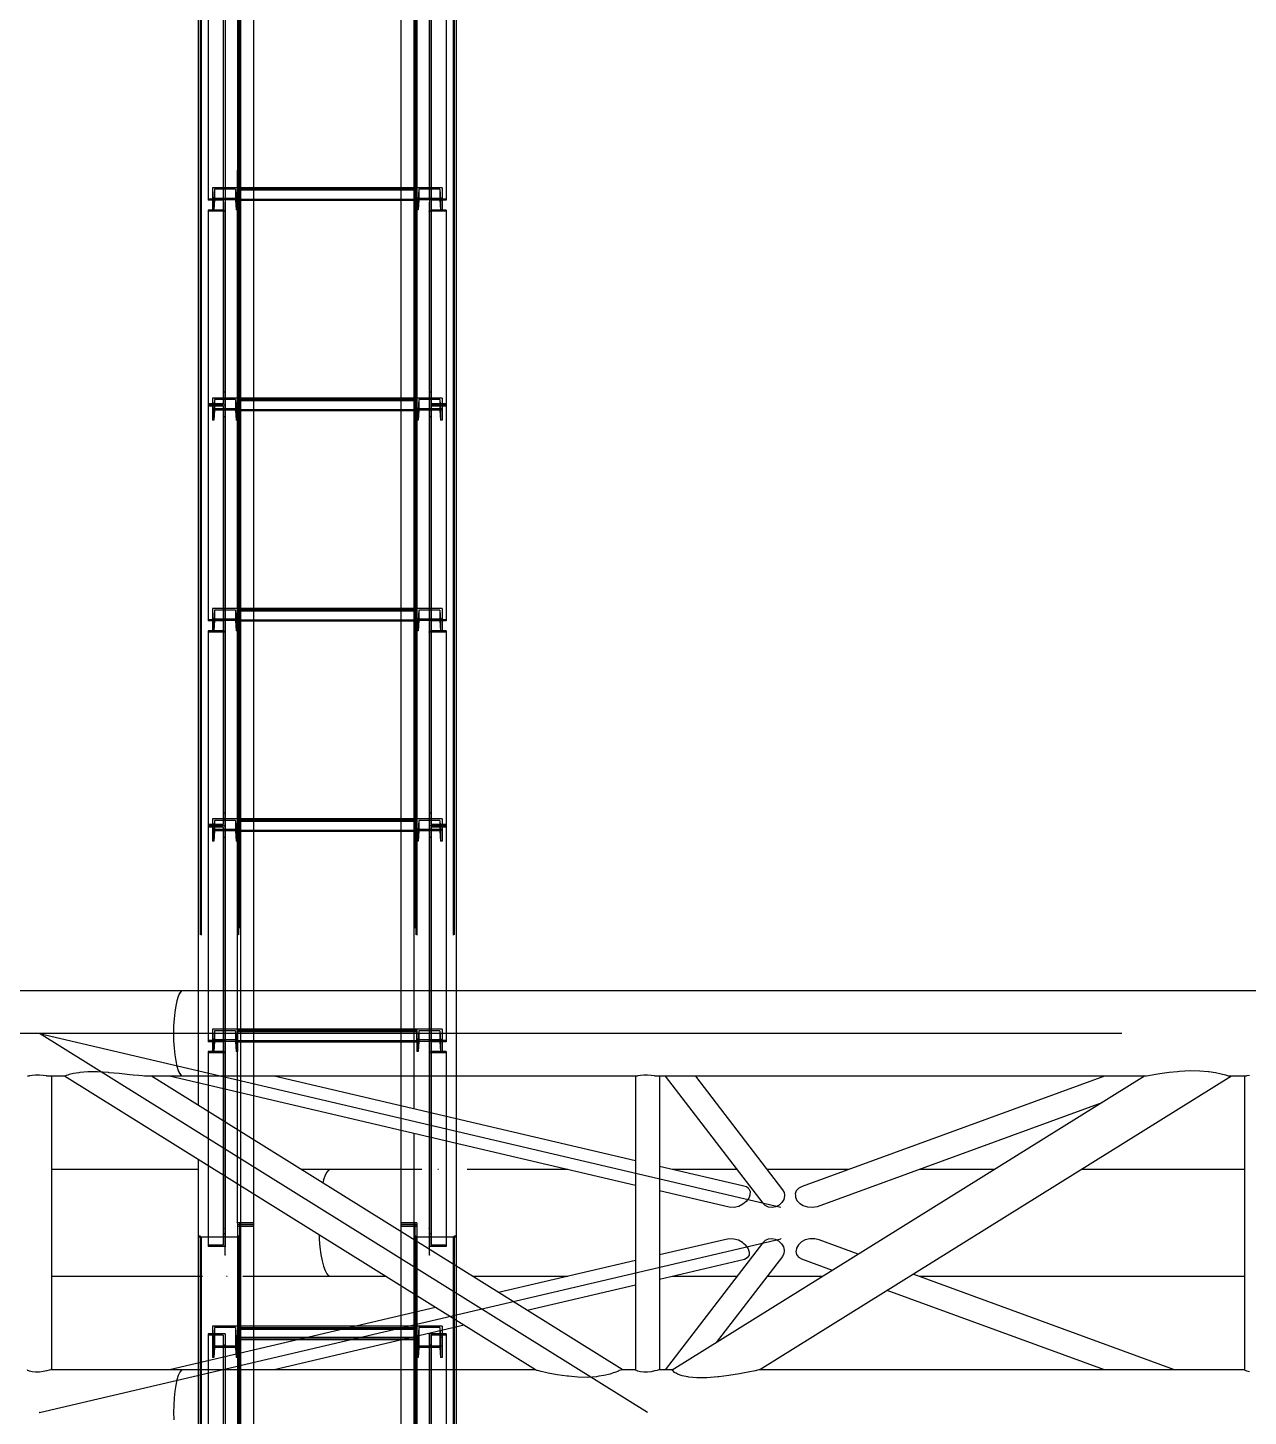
# Model space of a CAD drawing. Header units: millimetres. Extents: x 150209.93 to 150215.05, y 136675.65 to 136679.93.
# Drawn here: x 150210.7152 to 150210.8311, y 136677.1204 to 136677.2523 of the extents above; entities that cross this region are included whole.
import ezdxf

# ---------------------------------------------------------------- set-up
doc = ezdxf.new("R2010")
doc.units = ezdxf.units.MM
doc.header["$LTSCALE"] = 0.25
for name, pattern in [('CENTER', [50.8, 31.75, -6.35, 6.35, -6.35]), ('XKITLINE00', [0]), ('XKITLINE02', [4, 2, -2]), ('XKITLINE03', [6, 3, -1, 1, -1])]:
    doc.linetypes.add(name, pattern=pattern)

# ---------------------------------------------------------------- blocks, each defined once
blk = doc.blocks.new('çatıı')
at = {"color": 1, "linetype": 'XKITLINE03'}
for p, q in [((9028.63, 7525.02), (9028.63, 9181.75)), ((9034.61, 7540.27), (9034.61, 9180.27)), ((9119.61, 9180.27), (9119.61, 7540.28)), ((9125.61, 7525.02), (9125.61, 9181.75)), ((9028.63, 8128.44), (9028.63, 8026.48)), ((9125.61, 8026.48), (9125.61, 8128.44)), ((9034.63, 8031.83), (9034.63, 8026.8)), ((9034.63, 8031.29), (9119.61, 8031.29)), ((9119.61, 8026.8), (9119.61, 8031.83)), ((9028.63, 8020.67), (9028.63, 7928.64)), ((9125.61, 7928.64), (9125.61, 8020.67)), ((9034.63, 7931.93), (9034.63, 7926.9)), ((9119.61, 7926.9), (9119.61, 7931.93)), ((9028.63, 7928.64), (9028.63, 7826.68)), ((9034.63, 7931.39), (9119.61, 7931.39)), ((9125.61, 7826.68), (9125.61, 7928.64)), ((9034.63, 7832.03), (9034.63, 7827)), ((9034.63, 7831.49), (9119.61, 7831.49)), ((9119.61, 7827), (9119.61, 7832.03)), ((9028.63, 7820.87), (9028.63, 7728.84)), ((9125.61, 7728.84), (9125.61, 7820.87)), ((9028.63, 7728.84), (9028.63, 7626.88)), ((9034.63, 7732.13), (9034.63, 7727.1)), ((9034.63, 7731.59), (9119.61, 7731.59)), ((9119.61, 7727.1), (9119.61, 7732.13)), ((9125.61, 7626.88), (9125.61, 7728.84)), ((9034.63, 7632.23), (9034.63, 7627.2)), ((9034.63, 7631.69), (9119.61, 7631.69)), ((9119.61, 7627.2), (9119.61, 7632.23)), ((9028.63, 7621.07), (9028.63, 7529.04)), ((9125.61, 7529.04), (9125.61, 7621.07)), ((9028.63, 5880.81), (9028.63, 7537.69)), ((9034.61, 5900.27), (9034.61, 7540.27)), ((9119.61, 7540.27), (9119.61, 5900.28)), ((9125.61, 5880.81), (9125.61, 7537.69)), ((9034.63, 7491.34), (9034.63, 7481.79)), ((9034.63, 7490.31), (9119.61, 7490.31)), ((9119.61, 7481.79), (9119.61, 7491.34)), ((9028.63, 7487.57), (9028.63, 7381.72)), ((9125.61, 7381.72), (9125.61, 7487.57))]:
    blk.add_line(p, q, dxfattribs=at)
at = {"color": 116, "linetype": 'XKITLINE02', "true_color": 0x136734}
for p, q in [((9034.61, 9180.27), (9034.61, 7539.38)), ((9035.46, 9180.21), (9035.46, 7539.44)), ((9118.76, 9180.21), (9118.76, 7539.44)), ((9119.61, 9180.27), (9119.61, 7539.38)), ((9015.93, 9176.95), (9015.93, 7570.38)), ((9016.78, 9176.95), (9016.78, 7533.97)), ((9017.31, 9176.75), (9017.31, 7533.54)), ((9034.55, 9176.75), (9034.54, 7533.54)), ((9035.08, 9176.95), (9035.08, 7533.97)), ((9118.31, 9176.95), (9118.31, 7582.78)), ((9119.16, 9176.95), (9119.16, 7533.97)), ((9119.69, 9176.75), (9119.69, 7533.54)), ((9136.93, 9176.75), (9136.92, 7533.54)), ((9137.46, 9176.95), (9137.46, 7533.97)), ((9042.11, 9119.58), (9042.11, 7540.24)), ((9112.11, 9110.57), (9112.11, 7540.24)), ((9020.63, 8128.44), (9020.63, 8025.92)), ((9027.83, 8127.88), (9027.83, 8020.92)), ((9028.63, 8126.7), (9028.63, 8020.92)), ((9125.61, 8128.44), (9125.61, 8020.92)), ((9126.41, 8127.88), (9126.41, 8020.92)), ((9133.61, 8128.44), (9133.61, 8025.92)), ((9022.63, 8031.83), (9022.63, 8026.33)), ((9034.63, 8031.83), (9022.63, 8031.83)), ((9022.63, 8031.83), (9022.63, 8026.48)), ((9023.69, 8031.13), (9023.31, 8026.33)), ((9033.57, 8031.13), (9023.69, 8031.13)), ((9023.69, 8031.13), (9023.69, 8026.1)), ((9033.57, 8031.13), (9033.95, 8026.33)), ((9033.57, 8031.13), (9033.57, 8026.1)), ((9034.63, 8031.83), (9034.63, 8026.33)), ((9034.63, 8031.83), (9034.63, 8026.8)), ((9034.63, 8031.83), (9034.63, 8025.79)), ((9042.11, 8031.83), (9034.63, 8031.83)), ((9042.11, 8031.29), (9034.63, 8031.29)), ((9119.61, 8031.08), (9034.63, 8031.08)), ((9119.61, 8030.64), (9034.63, 8030.64)), ((9119.61, 8031.83), (9112.11, 8031.83)), ((9119.61, 8031.29), (9112.11, 8031.29)), ((9119.61, 8031.83), (9119.61, 8025.79)), ((9119.61, 8031.83), (9119.61, 8026.8)), ((9119.61, 8031.83), (9119.61, 8026.33)), ((9131.61, 8031.83), (9119.61, 8031.83)), ((9120.67, 8031.13), (9120.29, 8026.33)), ((9120.67, 8031.13), (9120.67, 8026.1)), ((9130.55, 8031.13), (9120.67, 8031.13)), ((9130.55, 8031.13), (9130.55, 8026.1)), ((9130.55, 8031.13), (9130.93, 8026.33)), ((9131.61, 8031.83), (9131.61, 8026.8)), ((9131.61, 8031.83), (9131.61, 8026.33)), ((9028.63, 8026.48), (9020.63, 8026.48)), ((9027.83, 8025.92), (9020.63, 8025.92)), ((9034.63, 8026.8), (9022.63, 8026.8)), ((9022.63, 8026.48), (9022.63, 8021.3)), ((9023.31, 8026.33), (9022.63, 8026.33)), ((9022.63, 8026.33), (9022.63, 8021.3)), ((9023.31, 8026.33), (9023.31, 8021.3)), ((9023.69, 8026.1), (9023.31, 8021.3)), ((9033.57, 8026.1), (9023.69, 8026.1)), ((9028.63, 8026.73), (9027.83, 8026.73)), ((9027.83, 8026.73), (9027.83, 8021.28)), ((9027.83, 8026.73), (9027.83, 7929.25)), ((9028.63, 8026.73), (9028.63, 8020.67)), ((9028.63, 8026.73), (9028.63, 7928.64)), ((9033.57, 8026.1), (9033.95, 8021.3)), ((9034.63, 8026.33), (9033.95, 8026.33)), ((9033.95, 8026.33), (9033.95, 8021.3)), ((9034.63, 8026.8), (9034.63, 8021.3)), ((9034.63, 8026.33), (9034.63, 8021.3)), ((9119.61, 8026.33), (9034.63, 8026.33)), ((9119.61, 8026.3), (9034.63, 8026.3)), ((9119.61, 8025.82), (9034.63, 8025.82)), ((9042.11, 8025.79), (9034.63, 8025.79)), ((9119.61, 8025.79), (9112.11, 8025.79)), ((9119.61, 8026.8), (9119.61, 8021.3)), ((9131.61, 8026.8), (9119.61, 8026.8)), ((9119.61, 8026.33), (9119.61, 8021.3)), ((9120.29, 8026.33), (9119.61, 8026.33)), ((9120.29, 8026.33), (9120.29, 8021.3)), ((9120.67, 8026.1), (9120.29, 8021.3)), ((9130.55, 8026.1), (9120.67, 8026.1)), ((9125.61, 8026.73), (9125.61, 7928.64)), ((9126.41, 8026.73), (9125.61, 8026.73)), ((9125.61, 8026.48), (9125.61, 8020.92)), ((9133.61, 8026.48), (9125.61, 8026.48)), ((9126.41, 8026.73), (9126.41, 7929.25)), ((9126.41, 8025.92), (9126.41, 8020.92)), ((9133.61, 8025.92), (9126.41, 8025.92)), ((9130.55, 8026.1), (9130.93, 8021.3)), ((9130.93, 8026.33), (9130.93, 8021.3)), ((9131.61, 8026.33), (9130.93, 8026.33)), ((9131.61, 8026.8), (9131.61, 8021.3)), ((9131.61, 8026.33), (9131.61, 8021.3)), ((9133.61, 8026.48), (9133.61, 8025.92)), ((9027.83, 8021.28), (9020.63, 8021.28)), ((9020.63, 8021.28), (9020.63, 8020.67)), ((9020.63, 8021.28), (9020.63, 7928.64)), ((9028.63, 8020.67), (9020.63, 8020.67)), ((9023.31, 8021.3), (9022.63, 8021.3)), ((9028.63, 8020.92), (9027.83, 8020.92)), ((9034.63, 8021.3), (9033.95, 8021.3)), ((9120.29, 8021.3), (9119.61, 8021.3)), ((9126.41, 8020.92), (9125.61, 8020.92)), ((9133.61, 8020.67), (9125.61, 8020.67)), ((9133.61, 8021.28), (9126.41, 8021.28)), ((9131.61, 8021.3), (9130.93, 8021.3)), ((9133.61, 8021.28), (9133.61, 7928.64)), ((9022.63, 7931.93), (9022.63, 7926.43)), ((9034.63, 7931.93), (9022.63, 7931.93)), ((9022.63, 7931.93), (9022.63, 7926.9)), ((9028.63, 7934.71), (9027.83, 7934.71)), ((9034.63, 7931.93), (9034.63, 7926.43)), ((9034.63, 7931.93), (9034.63, 7926.9)), ((9034.63, 7931.93), (9034.63, 7925.89)), ((9042.11, 7931.93), (9034.63, 7931.93)), ((9119.61, 7931.93), (9112.11, 7931.93)), ((9119.61, 7931.93), (9119.61, 7925.89)), ((9119.61, 7931.93), (9119.61, 7926.9)), ((9119.61, 7931.93), (9119.61, 7926.43)), ((9131.61, 7931.93), (9119.61, 7931.93)), ((9125.61, 7934.71), (9125.61, 7928.64)), ((9126.41, 7934.71), (9125.61, 7934.71)), ((9126.41, 7934.71), (9126.41, 7929.25)), ((9131.61, 7931.93), (9131.61, 7926.9)), ((9131.61, 7931.93), (9131.61, 7926.43)), ((9027.83, 7929.25), (9020.63, 7929.25)), ((9028.63, 7928.64), (9020.63, 7928.64)), ((9020.63, 7928.64), (9020.63, 7928.08)), ((9028.63, 7928.64), (9020.63, 7928.64)), ((9020.63, 7928.64), (9020.63, 7826.12)), ((9027.83, 7928.08), (9020.63, 7928.08)), ((9022.63, 7926.9), (9022.63, 7921.41)), ((9034.63, 7926.9), (9022.63, 7926.9)), ((9023.31, 7926.43), (9022.63, 7926.43)), ((9022.63, 7926.43), (9022.63, 7921.41)), ((9023.69, 7931.23), (9023.31, 7926.43)), ((9023.31, 7926.43), (9023.31, 7921.41)), ((9023.69, 7926.2), (9023.31, 7921.41)), ((9033.57, 7931.23), (9023.69, 7931.23)), ((9023.69, 7931.23), (9023.69, 7926.2)), ((9033.57, 7926.2), (9023.69, 7926.2)), ((9027.83, 7928.08), (9027.83, 7923.09)), ((9027.83, 7928.08), (9027.83, 7821.13)), ((9028.63, 7928.64), (9028.63, 7923.09)), ((9028.63, 7926.9), (9028.63, 7821.13)), ((9033.57, 7931.23), (9033.95, 7926.43)), ((9033.57, 7931.23), (9033.57, 7926.2)), ((9033.57, 7926.2), (9033.95, 7921.41)), ((9034.63, 7926.43), (9033.95, 7926.43)), ((9033.95, 7926.43), (9033.95, 7921.41)), ((9042.11, 7931.39), (9034.63, 7931.39)), ((9119.61, 7931.18), (9034.63, 7931.18)), ((9119.61, 7930.74), (9034.63, 7930.74)), ((9034.63, 7926.9), (9034.63, 7921.41)), ((9034.63, 7926.43), (9034.63, 7921.41)), ((9119.61, 7926.43), (9034.63, 7926.43)), ((9119.61, 7926.4), (9034.63, 7926.4)), ((9119.61, 7925.92), (9034.63, 7925.92)), ((9042.11, 7925.89), (9034.63, 7925.89)), ((9119.61, 7931.39), (9112.11, 7931.39)), ((9119.61, 7925.89), (9112.11, 7925.89)), ((9119.61, 7926.9), (9119.61, 7921.41)), ((9131.61, 7926.9), (9119.61, 7926.9)), ((9119.61, 7926.43), (9119.61, 7921.41)), ((9120.29, 7926.43), (9119.61, 7926.43)), ((9120.67, 7931.23), (9120.29, 7926.43)), ((9120.29, 7926.43), (9120.29, 7921.41)), ((9120.67, 7926.2), (9120.29, 7921.41)), ((9120.67, 7931.23), (9120.67, 7926.2)), ((9130.55, 7931.23), (9120.67, 7931.23)), ((9130.55, 7926.2), (9120.67, 7926.2)), ((9133.61, 7928.64), (9125.61, 7928.64)), ((9125.61, 7928.64), (9125.61, 7821.13)), ((9133.61, 7928.64), (9125.61, 7928.64)), ((9133.61, 7929.25), (9126.41, 7929.25)), ((9126.41, 7928.08), (9126.41, 7821.13)), ((9133.61, 7928.08), (9126.41, 7928.08)), ((9130.55, 7931.23), (9130.55, 7926.2)), ((9130.55, 7931.23), (9130.93, 7926.43)), ((9130.55, 7926.2), (9130.93, 7921.41)), ((9130.93, 7926.43), (9130.93, 7921.41)), ((9131.61, 7926.43), (9130.93, 7926.43)), ((9131.61, 7926.9), (9131.61, 7921.41)), ((9131.61, 7926.43), (9131.61, 7921.41)), ((9133.61, 7929.25), (9133.61, 7928.64)), ((9133.61, 7928.64), (9133.61, 7826.12)), ((9023.31, 7921.41), (9022.63, 7921.41)), ((9028.63, 7923.09), (9027.83, 7923.09)), ((9034.63, 7921.41), (9033.95, 7921.41)), ((9120.29, 7921.41), (9119.61, 7921.41)), ((9126.41, 7923.09), (9125.61, 7923.09)), ((9131.61, 7921.41), (9130.93, 7921.41)), ((9028.63, 7826.68), (9020.63, 7826.68)), ((9022.63, 7832.03), (9022.63, 7826.53)), ((9034.63, 7832.03), (9022.63, 7832.03)), ((9022.63, 7832.03), (9022.63, 7826.68)), ((9034.63, 7827), (9022.63, 7827)), ((9022.63, 7826.68), (9022.63, 7821.51)), ((9023.31, 7826.53), (9022.63, 7826.53)), ((9022.63, 7826.53), (9022.63, 7821.51)), ((9023.69, 7831.33), (9023.31, 7826.53)), ((9023.31, 7826.53), (9023.31, 7821.51)), ((9023.69, 7826.3), (9023.31, 7821.51)), ((9033.57, 7831.33), (9023.69, 7831.33)), ((9023.69, 7831.33), (9023.69, 7826.3)), ((9033.57, 7826.3), (9023.69, 7826.3)), ((9028.63, 7826.93), (9027.83, 7826.93)), ((9027.83, 7826.93), (9027.83, 7821.48)), ((9027.83, 7826.93), (9027.83, 7729.45)), ((9028.63, 7826.93), (9028.63, 7820.87)), ((9028.63, 7826.93), (9028.63, 7728.84)), ((9033.57, 7831.33), (9033.95, 7826.53)), ((9033.57, 7831.33), (9033.57, 7826.3)), ((9033.57, 7826.3), (9033.95, 7821.51)), ((9034.63, 7826.53), (9033.95, 7826.53)), ((9033.95, 7826.53), (9033.95, 7821.51)), ((9034.63, 7832.03), (9034.63, 7826.53)), ((9034.63, 7832.03), (9034.63, 7827)), ((9034.63, 7832.03), (9034.63, 7825.99)), ((9042.11, 7832.03), (9034.63, 7832.03)), ((9042.11, 7831.49), (9034.63, 7831.49)), ((9119.61, 7831.28), (9034.63, 7831.28)), ((9119.61, 7830.84), (9034.63, 7830.84)), ((9034.63, 7827), (9034.63, 7821.51)), ((9034.63, 7826.53), (9034.63, 7821.51)), ((9119.61, 7826.53), (9034.63, 7826.53)), ((9119.61, 7826.5), (9034.63, 7826.5)), ((9119.61, 7832.03), (9112.11, 7832.03)), ((9119.61, 7831.49), (9112.11, 7831.49)), ((9119.61, 7832.03), (9119.61, 7825.99)), ((9119.61, 7832.03), (9119.61, 7827)), ((9119.61, 7832.03), (9119.61, 7826.53)), ((9131.61, 7832.03), (9119.61, 7832.03)), ((9119.61, 7827), (9119.61, 7821.51)), ((9131.61, 7827), (9119.61, 7827)), ((9119.61, 7826.53), (9119.61, 7821.51)), ((9120.29, 7826.53), (9119.61, 7826.53)), ((9120.67, 7831.33), (9120.29, 7826.53)), ((9120.29, 7826.53), (9120.29, 7821.51)), ((9120.67, 7826.3), (9120.29, 7821.51)), ((9120.67, 7831.33), (9120.67, 7826.3)), ((9130.55, 7831.33), (9120.67, 7831.33)), ((9130.55, 7826.3), (9120.67, 7826.3)), ((9125.61, 7826.93), (9125.61, 7728.84)), ((9126.41, 7826.93), (9125.61, 7826.93)), ((9125.61, 7826.68), (9125.61, 7821.13)), ((9133.61, 7826.68), (9125.61, 7826.68)), ((9126.41, 7826.93), (9126.41, 7729.45)), ((9130.55, 7831.33), (9130.55, 7826.3)), ((9130.55, 7831.33), (9130.93, 7826.53)), ((9130.55, 7826.3), (9130.93, 7821.51)), ((9130.93, 7826.53), (9130.93, 7821.51)), ((9131.61, 7826.53), (9130.93, 7826.53)), ((9131.61, 7832.03), (9131.61, 7827)), ((9131.61, 7832.03), (9131.61, 7826.53)), ((9131.61, 7827), (9131.61, 7821.51)), ((9131.61, 7826.53), (9131.61, 7821.51)), ((9133.61, 7826.68), (9133.61, 7826.12)), ((9027.83, 7826.12), (9020.63, 7826.12)), ((9027.83, 7821.48), (9020.63, 7821.48)), ((9020.63, 7821.48), (9020.63, 7820.87)), ((9020.63, 7821.48), (9020.63, 7728.84)), ((9028.63, 7820.87), (9020.63, 7820.87)), ((9023.31, 7821.51), (9022.63, 7821.51)), ((9028.63, 7821.13), (9027.83, 7821.13)), ((9034.63, 7821.51), (9033.95, 7821.51)), ((9119.61, 7826.02), (9034.63, 7826.02)), ((9042.11, 7825.99), (9034.63, 7825.99)), ((9119.61, 7825.99), (9112.11, 7825.99)), ((9120.29, 7821.51), (9119.61, 7821.51)), ((9126.41, 7821.13), (9125.61, 7821.13)), ((9133.61, 7820.87), (9125.61, 7820.87)), ((9126.41, 7826.12), (9126.41, 7821.13)), ((9133.61, 7826.12), (9126.41, 7826.12)), ((9133.61, 7821.48), (9126.41, 7821.48)), ((9131.61, 7821.51), (9130.93, 7821.51)), ((9133.61, 7821.48), (9133.61, 7728.84)), ((9028.63, 7734.91), (9027.83, 7734.91)), ((9125.61, 7734.91), (9125.61, 7728.84)), ((9126.41, 7734.91), (9125.61, 7734.91)), ((9126.41, 7734.91), (9126.41, 7729.45)), ((9027.83, 7729.45), (9020.63, 7729.45)), ((9020.63, 7728.84), (9020.63, 7728.29)), ((9028.63, 7728.84), (9020.63, 7728.84)), ((9020.63, 7728.84), (9020.63, 7626.32)), ((9028.63, 7728.84), (9020.63, 7728.84)), ((9027.83, 7728.29), (9020.63, 7728.29)), ((9022.63, 7732.13), (9022.63, 7721.61)), ((9034.63, 7732.13), (9022.63, 7732.13)), ((9023.69, 7731.43), (9023.31, 7726.63)), ((9033.57, 7731.43), (9023.69, 7731.43)), ((9023.69, 7731.43), (9023.69, 7726.4)), ((9027.83, 7728.29), (9027.83, 7723.29)), ((9027.83, 7728.29), (9027.83, 7621.33)), ((9028.63, 7728.84), (9028.63, 7723.29)), ((9033.57, 7731.43), (9033.95, 7726.63)), ((9033.57, 7731.43), (9033.57, 7726.4)), ((9034.63, 7732.13), (9034.63, 7721.61)), ((9034.63, 7732.13), (9034.63, 7726.09)), ((9042.11, 7732.13), (9034.63, 7732.13)), ((9042.11, 7731.59), (9034.63, 7731.59)), ((9119.61, 7731.38), (9034.63, 7731.38)), ((9119.61, 7730.94), (9034.63, 7730.94)), ((9119.61, 7732.13), (9112.11, 7732.13)), ((9119.61, 7731.59), (9112.11, 7731.59)), ((9119.61, 7732.13), (9119.61, 7726.09)), ((9119.61, 7732.13), (9119.61, 7727.1)), ((9119.61, 7732.13), (9119.61, 7726.63)), ((9131.61, 7732.13), (9119.61, 7732.13)), ((9120.67, 7731.43), (9120.29, 7726.63)), ((9120.67, 7731.43), (9120.67, 7726.4)), ((9130.55, 7731.43), (9120.67, 7731.43)), ((9125.61, 7728.84), (9125.61, 7621.33)), ((9133.61, 7728.84), (9125.61, 7728.84)), ((9133.61, 7728.84), (9125.61, 7728.84)), ((9133.61, 7729.45), (9126.41, 7729.45)), ((9126.41, 7728.29), (9126.41, 7621.33)), ((9133.61, 7728.29), (9126.41, 7728.29)), ((9130.55, 7731.43), (9130.55, 7726.4)), ((9130.55, 7731.43), (9130.93, 7726.63)), ((9131.61, 7732.13), (9131.61, 7727.1)), ((9131.61, 7732.13), (9131.61, 7726.63)), ((9133.61, 7729.45), (9133.61, 7728.84)), ((9133.61, 7728.84), (9133.61, 7626.32)), ((9133.61, 7728.29), (9133.61, 7626.32)), ((9034.63, 7727.1), (9022.63, 7727.1)), ((9023.31, 7726.63), (9022.63, 7726.63)), ((9023.31, 7721.61), (9022.63, 7721.61)), ((9023.31, 7726.63), (9023.31, 7721.61)), ((9023.69, 7726.4), (9023.31, 7721.61)), ((9033.57, 7726.4), (9023.69, 7726.4)), ((9028.63, 7723.29), (9027.83, 7723.29)), ((9028.63, 7726.4), (9028.63, 7621.33)), ((9033.57, 7726.4), (9033.95, 7721.61)), ((9034.63, 7726.63), (9033.95, 7726.63)), ((9033.95, 7726.63), (9033.95, 7721.61)), ((9034.63, 7721.61), (9033.95, 7721.61)), ((9119.61, 7726.63), (9034.63, 7726.63)), ((9119.61, 7726.6), (9034.63, 7726.6)), ((9119.61, 7726.12), (9034.63, 7726.12)), ((9042.11, 7726.09), (9034.63, 7726.09)), ((9119.61, 7726.09), (9112.11, 7726.09)), ((9119.61, 7727.1), (9119.61, 7721.61)), ((9131.61, 7727.1), (9119.61, 7727.1)), ((9119.61, 7726.63), (9119.61, 7721.61)), ((9120.29, 7726.63), (9119.61, 7726.63)), ((9120.29, 7721.61), (9119.61, 7721.61)), ((9120.29, 7726.63), (9120.29, 7721.61)), ((9120.67, 7726.4), (9120.29, 7721.61)), ((9130.55, 7726.4), (9120.67, 7726.4)), ((9126.41, 7723.29), (9125.61, 7723.29)), ((9130.55, 7726.4), (9130.93, 7721.61)), ((9130.93, 7726.63), (9130.93, 7721.61)), ((9131.61, 7726.63), (9130.93, 7726.63)), ((9131.61, 7721.61), (9130.93, 7721.61)), ((9131.61, 7727.1), (9131.61, 7721.61)), ((9131.61, 7726.63), (9131.61, 7721.61)), ((9015.93, 7650.57), (9015.93, 7606.78)), ((9035.93, 7650.57), (9035.93, 7602.09)), ((9042.11, 7650.57), (9042.11, 7600.65)), ((9112.11, 7650.57), (9112.11, 7609.97)), ((9118.31, 7650.57), (9118.31, 7609.97)), ((9138.31, 7650.57), (9138.31, 7609.97)), ((9022.63, 7632.23), (9022.63, 7626.73)), ((9034.63, 7632.23), (9022.63, 7632.23)), ((9022.63, 7632.23), (9022.63, 7627.2)), ((9023.69, 7631.53), (9023.31, 7626.73)), ((9033.57, 7631.53), (9023.69, 7631.53)), ((9023.69, 7631.53), (9023.69, 7626.5)), ((9033.57, 7631.53), (9033.95, 7626.73)), ((9033.57, 7631.53), (9033.57, 7626.5)), ((9034.63, 7632.23), (9034.63, 7626.73)), ((9034.63, 7632.23), (9034.63, 7627.2)), ((9034.63, 7632.23), (9034.63, 7626.19)), ((9119.61, 7632.23), (9034.63, 7632.23)), ((9119.61, 7631.69), (9034.63, 7631.69)), ((9119.61, 7631.48), (9034.63, 7631.48)), ((9119.61, 7631.04), (9034.63, 7631.04)), ((9119.61, 7632.23), (9119.61, 7627.2)), ((9119.61, 7632.23), (9119.61, 7626.73)), ((9131.61, 7632.23), (9119.61, 7632.23)), ((9119.61, 7632.23), (9119.61, 7626.19)), ((9120.67, 7631.53), (9120.29, 7626.73)), ((9120.67, 7631.53), (9120.67, 7626.5)), ((9130.55, 7631.53), (9120.67, 7631.53)), ((9130.55, 7631.53), (9130.55, 7626.5)), ((9130.55, 7631.53), (9130.93, 7626.73)), ((9131.61, 7632.23), (9131.61, 7627.2)), ((9131.61, 7632.23), (9131.61, 7626.73)), ((9028.63, 7626.88), (9020.63, 7626.88)), ((9027.83, 7626.32), (9020.63, 7626.32)), ((9022.63, 7627.2), (9022.63, 7621.71)), ((9034.63, 7627.2), (9022.63, 7627.2)), ((9023.31, 7626.73), (9022.63, 7626.73)), ((9022.63, 7626.73), (9022.63, 7621.71)), ((9023.31, 7626.73), (9023.31, 7621.71)), ((9023.69, 7626.5), (9023.31, 7621.71)), ((9033.57, 7626.5), (9023.69, 7626.5)), ((9028.63, 7627.14), (9027.83, 7627.14)), ((9027.83, 7627.14), (9027.83, 7610.28)), ((9027.83, 7627.14), (9027.83, 7529.65)), ((9028.63, 7627.14), (9028.63, 7610.28)), ((9028.63, 7627.14), (9028.63, 7529.04)), ((9033.57, 7626.5), (9033.95, 7621.71)), ((9034.63, 7626.73), (9033.95, 7626.73)), ((9033.95, 7626.73), (9033.95, 7621.71)), ((9034.63, 7627.2), (9034.63, 7621.71)), ((9034.63, 7626.73), (9034.63, 7621.71)), ((9119.61, 7626.73), (9034.63, 7626.73)), ((9119.61, 7626.7), (9034.63, 7626.7)), ((9119.61, 7626.23), (9034.63, 7626.23)), ((9119.61, 7626.19), (9034.63, 7626.19)), ((9119.61, 7627.2), (9119.61, 7621.71)), ((9131.61, 7627.2), (9119.61, 7627.2)), ((9119.61, 7626.73), (9119.61, 7621.71)), ((9120.29, 7626.73), (9119.61, 7626.73)), ((9120.29, 7626.73), (9120.29, 7621.71)), ((9120.67, 7626.5), (9120.29, 7621.71)), ((9130.55, 7626.5), (9120.67, 7626.5)), ((9125.61, 7627.14), (9125.61, 7533.54)), ((9126.41, 7627.14), (9125.61, 7627.14)), ((9125.61, 7626.88), (9125.61, 7621.33)), ((9133.61, 7626.88), (9125.61, 7626.88)), ((9126.41, 7627.14), (9126.41, 7529.65)), ((9126.41, 7626.32), (9126.41, 7621.33)), ((9133.61, 7626.32), (9126.41, 7626.32)), ((9130.55, 7626.5), (9130.93, 7621.71)), ((9130.93, 7626.73), (9130.93, 7621.71)), ((9131.61, 7626.73), (9130.93, 7626.73)), ((9131.61, 7627.2), (9131.61, 7621.71)), ((9131.61, 7626.73), (9131.61, 7621.71)), ((9027.83, 7621.68), (9020.63, 7621.68)), ((9020.63, 7621.68), (9020.63, 7593.18)), ((9028.63, 7621.07), (9020.63, 7621.07)), ((9023.31, 7621.71), (9022.63, 7621.71)), ((9028.63, 7621.33), (9027.83, 7621.33)), ((9034.63, 7621.71), (9033.95, 7621.71)), ((9120.29, 7621.71), (9119.61, 7621.71)), ((9126.41, 7621.33), (9125.61, 7621.33)), ((9133.61, 7621.07), (9125.61, 7621.07)), ((9133.61, 7621.68), (9126.41, 7621.68)), ((9131.61, 7621.71), (9130.93, 7621.71)), ((9133.61, 7621.68), (9133.61, 7529.04)), ((9133.61, 7621.68), (9133.61, 7529.65)), ((9020.63, 7610.28), (9020.63, 7529.04)), ((9112.11, 7595.86), (9112.11, 7584.23)), ((9138.31, 7589.72), (9138.31, 7578.09)), ((9035.93, 7583.63), (9035.93, 7557.91)), ((9042.11, 7579.78), (9042.11, 7554.05)), ((9042.11, 7540.27), (9034.61, 7540.27)), ((9034.61, 7540.27), (9034.61, 5898.57)), ((9042.11, 7540.27), (9034.61, 7540.27)), ((9035.93, 7539.38), (9034.61, 7539.38)), ((9035.93, 7538.57), (9034.61, 7538.57)), ((9042.11, 7540.24), (9035.46, 7540.21)), ((9042.11, 7540.2), (9035.46, 7540.16)), ((9035.46, 7540.16), (9035.46, 5898.69)), ((9042.11, 7539.42), (9035.46, 7539.44)), ((9035.93, 7538.68), (9035.46, 7538.69)), ((9042.11, 7540.27), (9042.11, 7540.24)), ((9042.11, 7540.27), (9042.11, 7539.38)), ((9042.11, 7539.42), (9042.11, 7539.38)), ((9042.11, 7538.64), (9042.11, 7538.57)), ((9119.61, 7540.28), (9112.11, 7540.28)), ((9112.11, 7540.28), (9112.11, 7540.24)), ((9119.61, 7540.27), (9112.11, 7540.27)), ((9112.11, 7540.27), (9112.11, 7540.2)), ((9112.11, 7540.27), (9112.11, 7539.38)), ((9118.76, 7540.21), (9112.11, 7540.24)), ((9118.76, 7540.16), (9112.11, 7540.2)), ((9118.76, 7539.44), (9112.11, 7539.42)), ((9112.11, 7538.64), (9112.11, 7538.57)), ((9112.11, 7538.64), (9112.11, 7538.57)), ((9112.11, 7536.11), (9112.11, 7510.39)), ((9119.61, 7539.38), (9118.31, 7539.38)), ((9118.76, 7538.69), (9118.31, 7538.68)), ((9119.61, 7538.57), (9118.31, 7538.57)), ((9118.76, 7540.16), (9118.76, 5898.69)), ((9119.61, 7540.27), (9119.61, 5898.57)), ((9016.78, 7533.97), (9015.93, 7533.97)), ((9015.93, 7533.97), (9015.93, 5930.38)), ((9016.78, 7533.97), (9015.93, 7533.97)), ((9017.31, 7533.54), (9016.78, 7533.97)), ((9016.78, 7533.97), (9016.78, 5889.26)), ((9017.31, 7533.54), (9016.78, 7533.97)), ((9034.54, 7533.54), (9017.31, 7533.54)), ((9017.31, 7533.54), (9017.31, 5888.53)), ((9034.55, 7533.54), (9017.31, 7533.54)), ((9027.83, 7529.65), (9020.63, 7529.65)), ((9028.63, 7535.11), (9027.83, 7535.11)), ((9035.08, 7533.97), (9034.54, 7533.54)), ((9034.55, 7533.54), (9034.54, 5888.53)), ((9035.08, 7533.97), (9034.55, 7533.54)), ((9035.93, 7533.97), (9035.08, 7533.97)), ((9035.08, 7533.97), (9035.08, 5889.26)), ((9035.93, 7533.97), (9035.08, 7533.97)), ((9035.93, 7533.97), (9035.93, 7533.48)), ((9119.16, 7533.97), (9118.31, 7533.97)), ((9118.31, 7533.97), (9118.31, 5888.43)), ((9119.16, 7533.97), (9118.31, 7533.97)), ((9118.31, 7532.25), (9118.31, 7506.52)), ((9119.69, 7533.54), (9119.16, 7533.97)), ((9119.16, 7533.97), (9119.16, 5889.26)), ((9119.69, 7533.54), (9119.16, 7533.97)), ((9136.92, 7533.54), (9119.69, 7533.54)), ((9119.69, 7533.54), (9119.69, 5888.53)), ((9136.93, 7533.54), (9119.69, 7533.54)), ((9125.61, 7535.11), (9125.61, 7529.04)), ((9126.41, 7535.11), (9125.61, 7535.11)), ((9126.41, 7535.11), (9126.41, 7529.65)), ((9133.61, 7529.65), (9126.41, 7529.65)), ((9137.46, 7533.97), (9136.92, 7533.54)), ((9136.93, 7533.54), (9136.92, 5888.53)), ((9137.46, 7533.97), (9136.93, 7533.54)), ((9138.31, 7533.97), (9137.46, 7533.97)), ((9137.46, 7533.97), (9137.46, 5889.26)), ((9138.31, 7533.97), (9137.46, 7533.97)), ((9138.31, 7533.97), (9138.31, 7533.48)), ((9028.63, 7529.04), (9020.63, 7529.04)), ((9133.61, 7529.04), (9125.61, 7529.04)), ((9138.31, 7519.77), (9138.31, 7490.83)), ((9118.31, 7497.77), (9118.31, 7486.14)), ((9022.63, 7491.34), (9022.63, 7485.86)), ((9034.63, 7491.34), (9022.63, 7491.34)), ((9022.63, 7491.34), (9022.63, 7476.31)), ((9023.69, 7490.64), (9023.31, 7485.86)), ((9033.57, 7490.64), (9023.69, 7490.64)), ((9023.69, 7490.64), (9023.69, 7481.09)), ((9033.57, 7490.64), (9033.95, 7485.86)), ((9033.57, 7490.64), (9033.57, 7481.09)), ((9034.63, 7491.34), (9034.63, 7485.86)), ((9034.63, 7491.34), (9034.63, 7476.31)), ((9034.63, 7491.34), (9034.63, 7484.83)), ((9042.11, 7491.34), (9034.63, 7491.34)), ((9119.61, 7490.55), (9034.63, 7490.55)), ((9042.11, 7490.31), (9034.63, 7490.31)), ((9119.61, 7490.31), (9086.5, 7490.31)), ((9119.61, 7491.34), (9090.87, 7491.34)), ((9112.11, 7496.32), (9112.11, 7484.69)), ((9119.61, 7491.34), (9119.61, 7481.79)), ((9119.61, 7491.34), (9119.61, 7485.86)), ((9131.61, 7491.34), (9119.61, 7491.34)), ((9119.61, 7491.34), (9119.61, 7484.83)), ((9120.67, 7490.64), (9120.29, 7485.86)), ((9120.67, 7490.64), (9120.67, 7481.09)), ((9130.55, 7490.64), (9120.67, 7490.64)), ((9130.55, 7490.64), (9130.55, 7481.09)), ((9130.55, 7490.64), (9130.93, 7485.86)), ((9131.61, 7491.34), (9131.61, 7481.79)), ((9131.61, 7491.34), (9131.61, 7485.86)), ((9020.63, 7487.57), (9020.63, 7487.04)), ((9028.63, 7487.57), (9020.63, 7487.57)), ((9020.63, 7487.57), (9020.63, 7381.19)), ((9027.83, 7487.04), (9020.63, 7487.04)), ((9023.31, 7485.86), (9022.63, 7485.86)), ((9023.31, 7485.86), (9023.31, 7476.31)), ((9027.83, 7487.04), (9027.83, 7482.26)), ((9027.83, 7487.04), (9027.83, 7376.4)), ((9028.63, 7487.57), (9028.63, 7482.26)), ((9028.63, 7487.57), (9028.63, 7376.4)), ((9034.63, 7485.86), (9033.95, 7485.86)), ((9033.95, 7485.86), (9033.95, 7476.31)), ((9119.61, 7489.71), (9034.63, 7489.71)), ((9119.61, 7485.86), (9034.63, 7485.86)), ((9119.61, 7485.8), (9034.63, 7485.8)), ((9119.61, 7484.89), (9034.63, 7484.89)), ((9042.11, 7484.83), (9034.63, 7484.83)), ((9119.61, 7484.83), (9063.13, 7484.83)), ((9119.61, 7485.86), (9119.61, 7476.31)), ((9120.29, 7485.86), (9119.61, 7485.86)), ((9120.29, 7485.86), (9120.29, 7476.31)), ((9125.61, 7487.57), (9125.61, 7376.4)), ((9133.61, 7487.57), (9125.61, 7487.57)), ((9126.41, 7487.04), (9126.41, 7376.4)), ((9133.61, 7487.04), (9126.41, 7487.04)), ((9130.93, 7485.86), (9130.93, 7476.31)), ((9131.61, 7485.86), (9130.93, 7485.86)), ((9131.61, 7485.86), (9131.61, 7476.31)), ((9133.61, 7487.57), (9133.61, 7381.19)), ((9034.63, 7481.79), (9022.63, 7481.79)), ((9023.69, 7481.09), (9023.31, 7476.31)), ((9033.57, 7481.09), (9023.69, 7481.09)), ((9028.63, 7482.26), (9027.83, 7482.26)), ((9033.57, 7481.09), (9033.95, 7476.31)), ((9035.93, 7478.46), (9035.93, 7429.97)), ((9042.11, 7479.9), (9042.11, 5900.2)), ((9119.61, 7481.79), (9119.61, 7476.31)), ((9131.61, 7481.79), (9119.61, 7481.79)), ((9120.67, 7481.09), (9120.29, 7476.31)), ((9130.55, 7481.09), (9120.67, 7481.09)), ((9126.41, 7482.26), (9125.61, 7482.26)), ((9130.55, 7481.09), (9130.93, 7476.31)), ((9131.61, 7481.79), (9131.61, 7476.31)), ((9015.93, 7473.77), (9015.93, 7429.97)), ((9023.31, 7476.31), (9022.63, 7476.31)), ((9034.63, 7476.31), (9033.95, 7476.31)), ((9112.11, 7470.57), (9112.11, 5900.2)), ((9118.31, 7470.57), (9118.31, 7429.97)), ((9120.29, 7476.31), (9119.61, 7476.31)), ((9131.61, 7476.31), (9130.93, 7476.31)), ((9138.31, 7470.57), (9138.31, 7429.97))]:
    blk.add_line(p, q, dxfattribs=at)
at = {"color": 7, "linetype": 'XKITLINE00'}
for p, q in [((9015.93, 9069.97), (9015.93, 7650.57)), ((9035.93, 9069.97), (9035.93, 7650.57)), ((9042.11, 9069.97), (9042.11, 7650.57)), ((9112.11, 9069.97), (9112.11, 7650.57)), ((9118.31, 9069.97), (9118.31, 7650.57)), ((9138.31, 9069.97), (9138.31, 7650.57)), ((9112.11, 8031.83), (9042.11, 8031.83)), ((9112.11, 8031.29), (9042.11, 8031.29)), ((9112.11, 8025.79), (9042.11, 8025.79)), ((9112.11, 7931.93), (9042.11, 7931.93)), ((9112.11, 7931.39), (9042.11, 7931.39)), ((9112.11, 7925.89), (9042.11, 7925.89)), ((9112.11, 7832.03), (9042.11, 7832.03)), ((9112.11, 7831.49), (9042.11, 7831.49)), ((9112.11, 7825.99), (9042.11, 7825.99)), ((9112.11, 7732.13), (9042.11, 7732.13)), ((9112.11, 7731.59), (9042.11, 7731.59)), ((9112.11, 7726.09), (9042.11, 7726.09)), ((9112.11, 7609.97), (9112.11, 7595.86)), ((9118.31, 7609.97), (9118.31, 7594.41)), ((9138.31, 7609.97), (9138.31, 7589.72)), ((9015.93, 7606.78), (9015.93, 7596.11)), ((9035.93, 7602.09), (9035.93, 7583.63)), ((9042.11, 7600.65), (9042.11, 7579.78)), ((9112.11, 7584.23), (9112.11, 7539.38)), ((9118.31, 7582.78), (9118.31, 7533.48)), ((9138.31, 7578.09), (9138.31, 7533.48)), ((9015.93, 7570.38), (9015.93, 7533.48)), ((9035.93, 7557.91), (9035.93, 7533.48)), ((9042.11, 7554.05), (9042.11, 7539.38)), ((9042.11, 7539.38), (9035.93, 7539.38)), ((9042.11, 7538.64), (9035.93, 7538.68)), ((9042.11, 7538.57), (9035.93, 7538.57)), ((9042.11, 7539.38), (9042.11, 7479.9)), ((9118.31, 7539.38), (9112.11, 7539.38)), ((9112.11, 7539.38), (9112.11, 7538.64)), ((9118.31, 7538.68), (9112.11, 7538.64)), ((9112.11, 7538.64), (9112.11, 7538.57)), ((9118.31, 7538.57), (9112.11, 7538.57)), ((9112.11, 7538.57), (9112.11, 7536.11)), ((9035.93, 7533.48), (9015.93, 7533.48)), ((9015.93, 7533.48), (9015.93, 7473.77)), ((9035.93, 7533.48), (9015.93, 7533.48)), ((9035.93, 7533.48), (9035.93, 7478.46)), ((9138.31, 7533.48), (9118.31, 7533.48)), ((9118.31, 7533.48), (9118.31, 7532.25)), ((9138.31, 7533.48), (9118.31, 7533.48)), ((9138.31, 7533.48), (9138.31, 7519.77)), ((9112.11, 7510.39), (9112.11, 7496.32)), ((9118.31, 7506.52), (9118.31, 7497.77)), ((9090.87, 7491.34), (9042.11, 7491.34)), ((9086.5, 7490.31), (9042.11, 7490.31)), ((9138.31, 7490.83), (9138.31, 7470.57)), ((9063.13, 7484.83), (9042.11, 7484.83)), ((9112.11, 7484.69), (9112.11, 7470.57)), ((9118.31, 7486.14), (9118.31, 7470.57))]:
    blk.add_line(p, q, dxfattribs=at)
at = {"color": 8, "linetype": 'XKITLINE00'}
for p, q in [((9008.64, 7650.57), (7574.65, 7650.57)), ((9007.12, 7649.35), (9006.41, 7647.86)), ((9007.11, 7649.35), (9006.41, 7647.86)), ((9007.87, 7650.27), (9007.11, 7649.35)), ((9007.87, 7650.27), (9007.12, 7649.35)), ((9008.64, 7650.57), (9007.87, 7650.27)), ((9008.64, 7650.57), (9007.87, 7650.27)), ((10084.2, 7650.57), (9008.64, 7650.57)), ((9005.22, 7643.32), (9004.78, 7640.42)), ((9005.77, 7645.83), (9005.22, 7643.32)), ((9006.41, 7647.86), (9005.77, 7645.83)), ((9004.45, 7637.22), (9004.25, 7633.8)), ((9004.78, 7640.42), (9004.45, 7637.22)), ((9004.25, 7633.8), (9004.18, 7630.27)), ((9004.18, 7630.27), (9004.25, 7626.75)), ((9004.25, 7626.75), (9004.45, 7623.33)), ((9004.45, 7623.33), (9004.78, 7620.12)), ((9004.78, 7620.12), (9005.22, 7617.23)), ((9005.22, 7617.23), (9005.77, 7614.72)), ((8935.11, 7609.99), (8934.83, 7609.95)), ((8935.48, 7610.01), (8935.11, 7609.99)), ((8935.92, 7610.17), (8935.48, 7610.01)), ((8937.18, 7610.36), (8935.92, 7610.17)), ((8938.77, 7610.46), (8937.18, 7610.36)), ((8940.53, 7610.43), (8938.77, 7610.46)), ((8942.29, 7610.3), (8940.53, 7610.43)), ((8943.88, 7610.06), (8942.29, 7610.3)), ((8944.07, 7610.01), (8943.88, 7610.06)), ((8945.14, 7609.97), (8944.07, 7610.01)), ((8952.66, 7609.97), (8945.14, 7609.97)), ((8945.95, 7609.93), (8945.14, 7609.97)), ((8945.72, 7609.97), (8945.68, 7609.94)), ((8946.03, 7609.91), (8945.95, 7609.93)), ((8946.1, 7609.97), (8946.03, 7609.91)), ((8946.23, 7609.97), (8946.23, 7470.6)), ((9175.93, 7470.58), (8952.47, 7609.97)), ((8952.67, 7609.92), (8952.47, 7609.97)), ((8953.24, 7610.3), (8952.63, 7609.95)), ((8954.12, 7610.46), (8953.24, 7610.3)), ((8954.62, 7610.77), (8954.12, 7610.46)), ((8956.76, 7611.3), (8954.62, 7610.77)), ((8959.31, 7611.6), (8956.76, 7611.3)), ((8959.81, 7611.71), (8959.31, 7611.6)), ((8963.57, 7612.01), (8959.81, 7611.71)), ((8968.15, 7611.99), (8963.57, 7612.01)), ((8973.33, 7611.65), (8968.15, 7611.99)), ((8973.73, 7611.6), (8973.33, 7611.65)), ((8978.46, 7611.24), (8973.73, 7611.6)), ((8983.46, 7610.69), (8978.46, 7611.24)), ((8985.01, 7610.46), (8983.46, 7610.69)), ((8987.69, 7610.26), (8985.01, 7610.46)), ((8990.9, 7609.92), (8987.69, 7610.26)), ((9008.64, 7609.97), (8990.37, 7609.97)), ((8991.9, 7609.97), (8990.71, 7609.94)), ((8991.01, 7609.92), (8990.9, 7609.92)), ((8992.8, 7609.97), (8991.01, 7609.92)), ((9217.1, 7470.63), (8993.7, 7609.97)), ((9223.41, 7558.14), (9002.32, 7609.97)), ((9005.77, 7614.72), (9006.41, 7612.69)), ((9006.41, 7612.69), (9007.12, 7611.2)), ((9006.41, 7612.69), (9007.11, 7611.2)), ((9007.11, 7611.2), (9007.87, 7610.28)), ((9007.12, 7611.2), (9007.87, 7610.28)), ((9008.64, 7609.97), (9007.87, 7610.28)), ((9008.64, 7609.97), (9007.87, 7610.28)), ((9223.69, 7609.97), (9008.64, 7609.97)), ((9223.41, 7569.77), (9051.92, 7609.97)), ((9223.69, 7609.98), (9223.41, 7609.94)), ((9223.41, 7609.94), (9223.41, 7470.48)), ((9224.16, 7610), (9223.69, 7609.98)), ((9224.5, 7610.13), (9224.16, 7610)), ((9225.76, 7610.33), (9224.5, 7610.13)), ((9227.35, 7610.44), (9225.76, 7610.33)), ((9229.11, 7610.43), (9227.35, 7610.44)), ((9230.87, 7610.31), (9229.11, 7610.43)), ((9232.46, 7610.08), (9230.87, 7610.31)), ((9232.79, 7610), (9232.46, 7610.08)), ((9233.72, 7609.98), (9232.79, 7610)), ((9234.53, 7609.93), (9233.72, 7609.98)), ((9465.34, 7609.97), (9233.72, 7609.97)), ((9234.32, 7609.97), (9234.29, 7609.95)), ((9234.65, 7609.91), (9234.53, 7609.93)), ((9234.71, 7609.97), (9234.65, 7609.91)), ((9234.81, 7609.97), (9234.81, 7470.61)), ((9237.5, 7609.97), (9283.8, 7549.65)), ((9464.91, 7609.95), (9240.83, 7470.43)), ((9251.87, 7609.97), (9293.27, 7556.04)), ((9506.25, 7609.97), (9282.4, 7470.6)), ((9446.07, 7609.97), (9302.51, 7557.52)), ((9465.81, 7610), (9464.91, 7609.95)), ((9465.96, 7610.05), (9465.81, 7610)), ((9468.57, 7610.5), (9465.96, 7610.05)), ((9470.43, 7610.71), (9468.57, 7610.5)), ((9472.26, 7611.06), (9470.43, 7610.71)), ((9476.77, 7611.67), (9472.26, 7611.06)), ((9480.72, 7612.01), (9476.77, 7611.67)), ((9481.63, 7612.13), (9480.72, 7612.01)), ((9486.64, 7612.45), (9481.63, 7612.13)), ((9491.24, 7612.43), (9486.64, 7612.45)), ((9495.21, 7612.07), (9491.24, 7612.43)), ((9495.45, 7612.01), (9495.21, 7612.07)), ((9498.7, 7611.6), (9495.45, 7612.01)), ((9501.41, 7610.98), (9498.7, 7611.6)), ((9502, 7610.71), (9501.41, 7610.98)), ((9503.56, 7610.45), (9502, 7610.71)), ((9504.92, 7610), (9503.56, 7610.45)), ((9504.98, 7610), (9504.92, 7610)), ((9506.05, 7609.94), (9504.98, 7610)), ((9512.78, 7609.97), (9505.47, 7609.97)), ((9506.05, 7609.94), (9506.07, 7609.91)), ((9506.19, 7609.97), (9506.07, 7609.91)), ((9512.78, 7609.98), (9512.5, 7609.94)), ((9512.5, 7609.94), (9512.5, 7470.48)), ((9513.25, 7610), (9512.78, 7609.98)), ((9513.59, 7610.12), (9513.25, 7610)), ((9514.85, 7610.32), (9513.59, 7610.12)), ((9444.67, 7597.35), (9309.58, 7547.98)), ((9015.63, 7565.67), (8946.23, 7565.67)), ((9078.65, 7565.67), (9064.72, 7565.67)), ((9076.12, 7562.91), (9075.38, 7560.82)), ((9076.93, 7564.43), (9076.12, 7562.91)), ((9076.93, 7564.43), (9076.13, 7562.91)), ((9077.78, 7565.36), (9076.93, 7564.43)), ((9077.78, 7565.36), (9076.93, 7564.43)), ((9078.65, 7565.67), (9077.78, 7565.36)), ((9078.65, 7565.67), (9077.78, 7565.36)), ((9122.11, 7565.67), (9078.65, 7565.67)), ((9129.89, 7565.67), (9129.61, 7565.67)), ((9191.27, 7565.67), (9143.61, 7565.67)), ((9274.29, 7557.84), (9234.81, 7567.1)), ((9271.5, 7565.67), (9240.87, 7565.67)), ((9324.83, 7565.67), (9285.87, 7565.67)), ((9393.8, 7565.67), (9357.99, 7565.67)), ((9512.5, 7565.67), (9435.1, 7565.67)), ((9075.38, 7560.82), (9074.98, 7559.27)), ((9276.05, 7557.35), (9274.29, 7557.84)), ((9276.84, 7556.72), (9276.05, 7557.35)), ((9277.23, 7556.44), (9276.84, 7556.72)), ((9277.23, 7556.44), (9277.87, 7555.16)), ((9293.27, 7556.04), (9293.95, 7554.67)), ((9300.85, 7556.68), (9299.73, 7555.55)), ((9300.9, 7556.74), (9300.85, 7556.68)), ((9302.51, 7557.52), (9300.9, 7556.74)), ((9267.94, 7547.7), (9234.81, 7555.47)), ((9275.23, 7549.9), (9274.38, 7549.14)), ((9276.01, 7550.48), (9275.23, 7549.9)), ((9277.21, 7552.03), (9276.01, 7550.48)), ((9277.68, 7553.47), (9277.21, 7552.03)), ((9277.77, 7553.66), (9277.68, 7553.47)), ((9277.87, 7555.16), (9277.77, 7553.66)), ((9285.03, 7548.49), (9283.8, 7549.65)), ((9292.74, 7549.85), (9291.62, 7548.75)), ((9292.89, 7550), (9292.74, 7549.85)), ((9293.76, 7551.49), (9292.89, 7550)), ((9294.11, 7553.12), (9293.76, 7551.49)), ((9293.95, 7554.67), (9294.07, 7553.43)), ((9294.07, 7553.43), (9294.11, 7553.12)), ((9299.73, 7555.55), (9299.22, 7554.1)), ((9299.22, 7554.1), (9299.31, 7553.43)), ((9299.31, 7553.43), (9299.32, 7552.5)), ((9299.32, 7552.5), (9300.03, 7550.9)), ((9300.03, 7550.9), (9301.03, 7549.85)), ((9301.03, 7549.85), (9301.33, 7549.49)), ((9303.05, 7548.38), (9301.33, 7549.49)), ((9270.19, 7547.67), (9267.94, 7547.7)), ((9272.41, 7548.16), (9270.19, 7547.67)), ((9274.38, 7549.14), (9272.41, 7548.16)), ((9286.58, 7547.78), (9285.03, 7548.49)), ((9288.31, 7547.58), (9286.58, 7547.78)), ((9290.05, 7547.91), (9288.31, 7547.58)), ((9291.62, 7548.75), (9290.05, 7547.91)), ((9305.14, 7547.72), (9303.05, 7548.38)), ((9307.39, 7547.59), (9305.14, 7547.72)), ((9309.58, 7547.98), (9307.39, 7547.59)), ((9073.24, 7534.63), (9073.36, 7532.43)), ((9073.36, 7532.43), (9073.69, 7528.74)), ((9265.67, 7532.32), (9234.81, 7525.08)), ((9283.68, 7530.74), (9237.5, 7470.57)), ((9267.83, 7532.75), (9265.67, 7532.32)), ((9270.13, 7532.65), (9267.83, 7532.75)), ((9272.34, 7532.03), (9270.13, 7532.65)), ((9274.25, 7530.96), (9272.34, 7532.03)), ((9274.25, 7530.96), (9274.71, 7530.49)), ((9275.83, 7529.56), (9274.71, 7530.49)), ((9275.83, 7529.56), (9276.9, 7527.98)), ((9284.9, 7531.9), (9283.68, 7530.74)), ((9286.45, 7532.61), (9284.9, 7531.9)), ((9288.18, 7532.81), (9286.45, 7532.61)), ((9289.92, 7532.48), (9288.18, 7532.81)), ((9291.5, 7531.65), (9289.92, 7532.48)), ((9292.63, 7530.53), (9291.5, 7531.65)), ((9292.76, 7530.4), (9292.63, 7530.53)), ((9292.76, 7530.4), (9293.64, 7528.92)), ((9300.72, 7529.92), (9299.81, 7528.38)), ((9301.42, 7530.52), (9300.72, 7529.92)), ((9302.16, 7531.26), (9301.42, 7530.52)), ((9304.03, 7532.25), (9302.16, 7531.26)), ((9306.21, 7532.75), (9304.03, 7532.25)), ((9308.48, 7532.73), (9306.21, 7532.75)), ((9310.63, 7532.19), (9308.48, 7532.73)), ((9329.15, 7525.42), (9310.63, 7532.19)), ((9073.69, 7528.74), (9074.15, 7525.34)), ((9074.15, 7525.34), (9074.72, 7522.31)), ((9275.18, 7522.92), (9234.81, 7513.45)), ((9293.17, 7524.39), (9261.76, 7483.46)), ((9276.44, 7523.69), (9275.18, 7522.92)), ((9276.49, 7523.72), (9276.44, 7523.69)), ((9277.31, 7524.92), (9276.49, 7523.72)), ((9276.9, 7527.98), (9277.14, 7526.93)), ((9277.14, 7526.93), (9277.38, 7526.38)), ((9277.38, 7526.38), (9277.31, 7524.92)), ((9293.85, 7525.75), (9293.17, 7524.39)), ((9293.64, 7528.92), (9294, 7527.3)), ((9293.95, 7526.96), (9293.85, 7525.75)), ((9294, 7527.3), (9293.95, 7526.96)), ((9299.61, 7526.96), (9299.55, 7526.75)), ((9299.55, 7526.75), (9299.85, 7525.26)), ((9299.81, 7528.38), (9299.61, 7526.96)), ((9299.85, 7525.26), (9300.84, 7523.98)), ((9301.3, 7523.72), (9300.84, 7523.98)), ((9302.34, 7523.09), (9301.3, 7523.72)), ((9316.87, 7517.77), (9302.34, 7523.09)), ((9074.72, 7522.31), (9075.38, 7519.73)), ((9075.38, 7519.73), (9076.12, 7517.64)), ((9076.12, 7517.64), (9076.93, 7516.12)), ((9076.13, 7517.64), (9076.93, 7516.12)), ((9223.41, 7522.41), (9158.48, 7507.19)), ((9017.91, 7514.87), (8946.23, 7514.87)), ((9029.61, 7514.87), (9029.34, 7514.87)), ((9078.65, 7514.87), (9037.11, 7514.87)), ((9076.93, 7516.12), (9077.78, 7515.19)), ((9076.93, 7516.12), (9077.78, 7515.19)), ((9078.65, 7514.87), (9077.78, 7515.19)), ((9078.65, 7514.87), (9077.78, 7515.19)), ((9104.92, 7514.87), (9078.65, 7514.87)), ((9191.27, 7514.87), (9146.16, 7514.87)), ((9223.41, 7510.78), (9172.04, 7498.74)), ((9271.5, 7514.87), (9240.88, 7514.87)), ((9312.21, 7514.87), (9285.87, 7514.87)), ((9479.25, 7470.57), (9355.17, 7515.91)), ((9512.5, 7514.87), (9358.01, 7514.87)), ((9446.05, 7470.57), (9342.9, 7508.27)), ((9128.51, 7500.16), (9002.31, 7470.57)), ((9142.06, 7491.71), (9051.92, 7470.57)), ((8935.11, 7470.22), (8934.83, 7470.46)), ((8935.49, 7470.12), (8935.11, 7470.22)), ((8945.14, 7470.31), (8944.07, 7470.12)), ((8945.95, 7470.56), (8945.14, 7470.31)), ((8946.03, 7470.64), (8945.95, 7470.56)), ((9008.64, 7470.57), (8945.97, 7470.57)), ((8946.23, 7470.6), (8946.03, 7470.64)), ((8946.23, 7470.6), (8946.06, 7470.57)), ((9007.87, 7470.27), (9007.12, 7469.35)), ((9007.87, 7470.27), (9007.12, 7469.35)), ((9008.64, 7470.57), (9007.87, 7470.27)), ((9008.64, 7470.57), (9007.87, 7470.27)), ((9175.94, 7470.57), (9008.64, 7470.57)), ((9176.58, 7470.26), (9175.93, 7470.58)), ((9176.99, 7470.19), (9176.58, 7470.26)), ((9178.72, 7469.66), (9176.99, 7470.19)), ((9215.59, 7470.19), (9215.38, 7469.97)), ((9216.56, 7470.41), (9215.59, 7470.19)), ((9216.85, 7470.66), (9216.56, 7470.41)), ((9223.41, 7470.57), (9216.76, 7470.57)), ((9217.1, 7470.63), (9216.85, 7470.66)), ((9217.1, 7470.63), (9217.11, 7470.57)), ((9223.69, 7470.23), (9223.41, 7470.48)), ((9224.17, 7470.11), (9223.69, 7470.23)), ((9233.72, 7470.27), (9232.8, 7470.11)), ((9234.53, 7470.52), (9233.72, 7470.27)), ((9234.65, 7470.64), (9234.53, 7470.52)), ((9234.81, 7470.61), (9234.59, 7470.58)), ((9241.07, 7470.57), (9234.59, 7470.57)), ((9234.81, 7470.61), (9234.65, 7470.64)), ((9240.83, 7470.43), (9241.12, 7470.09)), ((9282.04, 7470.46), (9280.28, 7470.1)), ((9282.38, 7470.63), (9282.04, 7470.46)), ((9512.5, 7470.57), (9282.26, 7470.57)), ((9282.4, 7470.6), (9282.31, 7470.6)), ((9282.38, 7470.63), (9282.4, 7470.6)), ((9512.78, 7470.22), (9512.5, 7470.48)), ((9513.26, 7470.09), (9512.78, 7470.22)), ((8935.92, 7469.88), (8935.49, 7470.12)), ((8937.18, 7469.57), (8935.92, 7469.88)), ((8938.77, 7469.43), (8937.18, 7469.57)), ((8940.53, 7469.46), (8938.77, 7469.43)), ((8942.29, 7469.68), (8940.53, 7469.46)), ((8943.88, 7470.05), (8942.29, 7469.68)), ((8944.07, 7470.12), (8943.88, 7470.05)), ((9005.79, 7465.83), (9005.24, 7463.32)), ((9006.42, 7467.86), (9005.79, 7465.83)), ((9007.12, 7469.35), (9006.42, 7467.86)), ((9007.12, 7469.35), (9006.42, 7467.86)), ((9181.43, 7469.12), (9178.72, 7469.66)), ((9181.94, 7468.98), (9181.43, 7469.12)), ((9186.28, 7468.14), (9181.94, 7468.98)), ((9190.97, 7467.53), (9186.28, 7468.14)), ((9191.71, 7467.48), (9190.97, 7467.53)), ((9195.99, 7467.04), (9191.71, 7467.48)), ((9200.71, 7466.93), (9195.99, 7467.04)), ((9204.87, 7467.22), (9200.71, 7466.93)), ((9206.1, 7467.48), (9204.87, 7467.22)), ((9208.47, 7467.78), (9206.1, 7467.48)), ((9211.43, 7468.49), (9208.47, 7467.78)), ((9212.81, 7469.12), (9211.43, 7468.49)), ((9213.67, 7469.3), (9212.81, 7469.12)), ((9215.38, 7469.97), (9213.67, 7469.3)), ((9224.5, 7469.92), (9224.17, 7470.11)), ((9225.76, 7469.58), (9224.5, 7469.92)), ((9227.35, 7469.41), (9225.76, 7469.58)), ((9229.11, 7469.43), (9227.35, 7469.41)), ((9230.87, 7469.62), (9229.11, 7469.43)), ((9232.46, 7469.98), (9230.87, 7469.62)), ((9232.8, 7470.11), (9232.46, 7469.98)), ((9241.12, 7470.09), (9241.09, 7470.03)), ((9241.09, 7470.03), (9241.81, 7469.3)), ((9242.79, 7468.95), (9241.81, 7469.3)), ((9243.31, 7468.51), (9242.79, 7468.95)), ((9245.56, 7467.71), (9243.31, 7468.51)), ((9248.26, 7467.24), (9245.56, 7467.71)), ((9248.73, 7467.11), (9248.26, 7467.24)), ((9252.57, 7466.71), (9248.73, 7467.11)), ((9257.24, 7466.73), (9252.57, 7466.71)), ((9262.49, 7467.17), (9257.24, 7466.73)), ((9263, 7467.24), (9262.49, 7467.17)), ((9267.69, 7467.77), (9263, 7467.24)), ((9272.72, 7468.59), (9267.69, 7467.77)), ((9274.38, 7468.95), (9272.72, 7468.59)), ((9276.97, 7469.36), (9274.38, 7468.95)), ((9280.25, 7470.09), (9276.97, 7469.36)), ((9280.28, 7470.1), (9280.25, 7470.09)), ((9513.59, 7469.9), (9513.26, 7470.09)), ((9514.85, 7469.56), (9513.59, 7469.9)), ((9004.47, 7457.22), (9004.27, 7453.8)), ((9004.8, 7460.42), (9004.47, 7457.22)), ((9005.24, 7463.32), (9004.8, 7460.42)), ((9004.27, 7453.8), (9004.2, 7450.27)), ((9004.2, 7450.27), (9004.27, 7446.75))]:
    blk.add_line(p, q, dxfattribs=at)
at = {"color": 8, "linetype": 'CENTER'}
for p, q in [((9008.64, 7630.27), (7574.65, 7630.27)), ((8940.53, 7630.27), (9292.42, 7547.77)), ((9229.11, 7450.27), (8940.53, 7630.27)), ((10454.1, 7630.27), (9008.64, 7630.27)), ((8940.53, 7450.27), (9292.42, 7532.77))]:
    blk.add_line(p, q, dxfattribs=at)
at = {"color": 1, "linetype": 'XKITLINE00'}
for centre in [(9034.63, 8031.83), (9034.63, 8031.29), (9119.61, 8031.83), (9119.61, 8031.29), (9028.63, 8026.48), (9034.63, 8026.8), (9119.61, 8026.8), (9125.61, 8026.48), (9028.63, 8020.67), (9125.61, 8020.67), (9034.63, 7931.93), (9119.61, 7931.93), (9028.63, 7928.64), (9028.63, 7928.64), (9034.63, 7931.39), (9034.63, 7926.9), (9119.61, 7931.39), (9119.61, 7926.9), (9125.61, 7928.64), (9125.61, 7928.64), (9028.63, 7826.68), (9034.63, 7832.03), (9034.63, 7831.49), (9034.63, 7827), (9119.61, 7832.03), (9119.61, 7831.49), (9119.61, 7827), (9125.61, 7826.68), (9028.63, 7820.87), (9125.61, 7820.87), (9028.63, 7728.84), (9028.63, 7728.84), (9034.63, 7732.13), (9034.63, 7731.59), (9119.61, 7732.13), (9119.61, 7731.59), (9125.61, 7728.84), (9125.61, 7728.84), (9034.63, 7727.1), (9119.61, 7727.1), (9034.63, 7632.23), (9034.63, 7631.69), (9119.61, 7632.23), (9119.61, 7631.69), (9028.63, 7626.88), (9034.63, 7627.2), (9119.61, 7627.2), (9125.61, 7626.88), (9028.63, 7621.07), (9125.61, 7621.07), (9028.63, 7537.69), (9034.61, 7540.27), (9034.61, 7540.27), (9119.61, 7540.28), (9119.61, 7540.27), (9125.61, 7537.69), (9028.63, 7529.04), (9028.63, 7525.02), (9125.61, 7529.04), (9125.61, 7525.02), (9034.63, 7491.34), (9034.63, 7490.31), (9119.61, 7491.34), (9119.61, 7490.31), (9028.63, 7487.57), (9125.61, 7487.57), (9034.63, 7481.79), (9119.61, 7481.79)]:
    blk.add_circle(centre, 0.05, dxfattribs=at)
at = {"color": 8, "linetype": 'XKITLINE00'}
for centre in [(8940.53, 7630.27), (8940.53, 7630.27), (9008.64, 7630.27), (9008.64, 7630.27), (9292.42, 7547.77), (9292.42, 7532.77), (8940.53, 7450.27), (9229.11, 7450.27)]:
    blk.add_circle(centre, 0.05, dxfattribs=at)

msp = doc.modelspace()

# ---------------------------------------------------------------- block references
at = {"xscale": 0.0002000170049888334, "yscale": 0.0002000170049888334, "zscale": 0.0002000170049888334}
msp.add_blockref('çatıı', (150208.92807, 136675.63059), dxfattribs=at)

doc.saveas('drawing.dxf')
